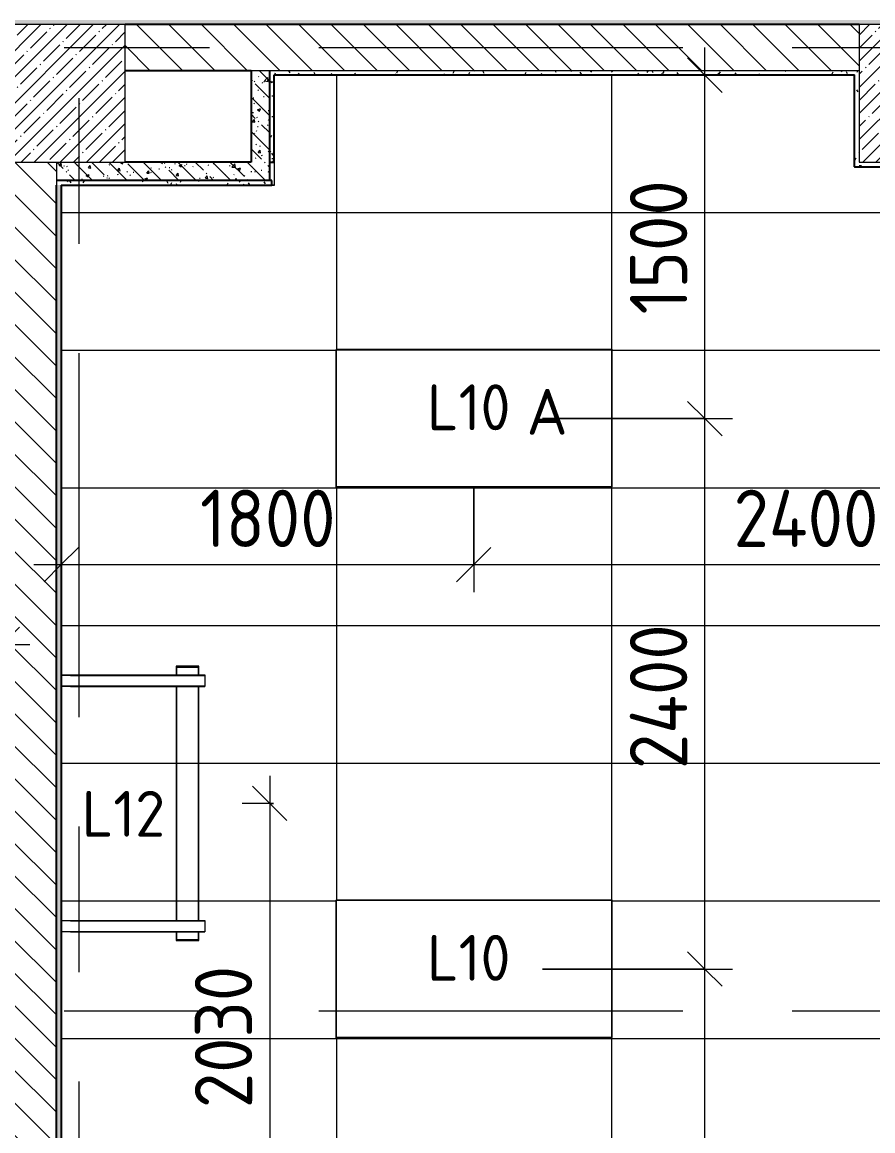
# Model space of a CAD drawing. Header units: millimetres. Extents: x -5524 to 188159, y -8553 to 29000.
# Drawn here: x 29361 to 33070, y 3077 to 7910 of the extents above; entities that cross this region are included whole.
import ezdxf

# ---------------------------------------------------------------- set-up
doc = ezdxf.new("R2010")
doc.units = ezdxf.units.MM
doc.linetypes.add('Осевая', pattern=[3175, 635, -476.25, 1587.5, -476.25])
for name, color, linetype, lineweight in [('A-ANNO-DIMS', 7, 'Continuous', 9), ('A-ANNO-DIMS-100', 7, 'Continuous', 9), ('A-CLNG-PATT', 7, 'Continuous', 9), ('A-WALL', 7, 'Continuous', 9), ('E-LITE-EQPM-IDEN', 7, 'Continuous', 9), ('I-WALL', 7, 'Continuous', 9), ('S-COLS', 7, 'Continuous', 9), ('Оси-2', 7, 'Осевая', 9)]:
    doc.layers.add(name, color=color, linetype=linetype, lineweight=lineweight)
for name, color, linetype, lineweight, true_color in [('A-ANNO-NOTE', 1, 'Continuous', 9, 0xff0000), ('A-CLNG-1', 7, 'Continuous', 9, 0xc0c0c0), ('A-WALL-1', 254, 'Continuous', 25, 0xbebebe), ('A-WALL-6', 7, 'Continuous', 25, 0x3c3c3c), ('A-WALL-FNSH-4', 7, 'Continuous', 13, 0x3c3c3c), ('E-LITE-EQPM-1', 1, 'Continuous', 9, 0xff0000), ('G-ANNO-TEXT-1', 1, 'Continuous', 9, 0xff0000)]:
    doc.layers.add(name, color=color, linetype=linetype, lineweight=lineweight, true_color=true_color)
doc.styles.add('GOST Common', font='GOST_Common.ttf', dxfattribs={"height": 200})
doc.styles.add('ISOCPEUR', font='isocpeur.ttf', dxfattribs={"width": 0.9, "height": 250})
doc.styles.add('ISOCPEUR_1', font='isocpeur.ttf', dxfattribs={"height": 200})
doc.styles.add('ISOCPEUR_2', font='isocpeur.ttf', dxfattribs={"width": 0.9, "height": 200})
doc.dimstyles.new('ISO-2_0_0_9К_Средний_округл2', dxfattribs={"dimscale": 304.8, "dimtxt": 199.196235, "dimasz": 0.492126, "dimexe": 0.393701, "dimexo": 0, "dimgap": 0, "dimtad": 1, "dimdec": 0, "dimrnd": 10, "dimzin": 0, "dimdsep": 46, "dimtxsty": 'ISOCPEUR_2', "dimblk1": 'OBLIQUE', "dimblk2": 'OBLIQUE', "dimsah": 1, "dimcen": 0.09, "dimdle": 0.393701, "dimazin": 0, "dimtfac": 1, "dimtdec": 4, "dimtix": 1, "dimtmove": 0, "dimatfit": 3, "dimfxl": 1, "dimtvp": 1, "dimtolj": 1, "dimtzin": 0, "dimarcsym": 2})
doc.dimstyles.new('ISO-2_5_0_9К_БОЛЬШОЙ', dxfattribs={"dimscale": 304.8, "dimtxt": 248.995294, "dimasz": 0.492126, "dimexe": 0.393701, "dimexo": 0.984252, "dimgap": 0, "dimtad": 1, "dimdec": 0, "dimrnd": 10, "dimzin": 0, "dimdsep": 46, "dimtxsty": 'ISOCPEUR', "dimblk1": 'OBLIQUE', "dimblk2": 'OBLIQUE', "dimsah": 1, "dimcen": 0.09, "dimdle": 0.393701, "dimazin": 0, "dimtfac": 1, "dimtdec": 4, "dimtix": 1, "dimtmove": 0, "dimatfit": 3, "dimfxl": 1, "dimtvp": 1, "dimtolj": 1, "dimtzin": 0, "dimarcsym": 2})
doc.dimstyles.new('ISO-2_5_0_9К_БОЛЬШОЙ_1', dxfattribs={"dimscale": 304.8, "dimtxt": 248.995294, "dimasz": 0.492126, "dimexe": 0.393701, "dimexo": 0.984252, "dimgap": 0, "dimtad": 1, "dimdec": 0, "dimrnd": 10, "dimzin": 0, "dimdsep": 46, "dimtxsty": 'ISOCPEUR', "dimblk1": 'OBLIQUE', "dimblk2": 'OBLIQUE', "dimsah": 1, "dimcen": 0.09, "dimdle": 0.393701, "dimazin": 0, "dimtfac": 1, "dimtdec": 4, "dimtix": 1, "dimtmove": 2, "dimatfit": 3, "dimfxl": 1, "dimtvp": 1, "dimtolj": 1, "dimtzin": 0, "dimarcsym": 2})
pattern_1 = [(135, (0, 0), (-70.71068, -70.71068), [])]
pattern_2 = [(135, (0, 0), (-75.43415, -75.43415), [106.68, -17.78, 3.556, -17.78]), (135, (0, 75.39), (-75.43415, -75.43415), []), (50, (0, 0), (127.5292, -11.15758), [13.335, -146.685]), (355, (0, 0), (-24.66966, 133.74), [10.668, -117.348]), (100.451, (10.63, -0.93), (102.85973, 122.5818), [11.333, -124.663]), (46.184, (0, 35.56), (189.75516, -29.4304), [20.002, -220.027]), (96.636, (15.81, 33.1), (166.1822, 173.1996), [17, -186.995]), (351.184, (0, 35.56), (166.1839, 173.1976), [16.002, -176.022]), (21, (17.78, 26.67), (106.13027, -71.58603), [13.335, -146.685]), (326, (17.78, 26.67), (43.2619, 128.93175), [10.668, -117.348]), (71.451, (26.62, 20.7), (149.39198, 57.34505), [11.333, -124.663]), (37.5, (0, 0), (2.16223, 59.18836), [3.353, -112.573, 3.353, -115.773, -117.792]), (37.5, (0, 0), (2.16223, 59.18836), [-235.052, 3.353, -114.44]), (7.5, (0, 0), (46.77386, 70.12615), [3.353, -64.567, 3.353, -109.906, -44.894]), (7.5, (0, 0), (46.77386, 70.12615), [-181.178, 3.353, -41.542]), (327.5, (-39.65, 0), (94.91367, -4.01009), [3.353, -41.097, 3.353, -135.331, -184.023]), (327.5, (-39.65, 0), (94.91367, -4.01009), [-183.134, 3.353, -180.67]), (317.5, (-57.43, 0), (103.69057, 17.79882), [3.353, -54.432, 3.353, -88.748, -130.683]), (317.5, (-57.43, 0), (103.69057, 17.79882), [-149.885, 3.353, -127.33])]
pattern_3 = [(0, (0, 0), (121.92, 30.48), [10.058, -81.382, 10.058, -81.382, -487.68]), (0, (0, 0), (121.92, 30.48), [-182.88, 10.058, -172.822, 10.058, -81.382, -213.36]), (0, (0, 0), (121.92, 30.48), [-457.2, 10.058, -50.902, 10.058, -142.342]), (120, (45.72, 15.24), (-87.356454, 90.345817), [10.058, -81.382, 10.058, -81.382, -487.68]), (120, (45.72, 15.24), (-87.356454, 90.345817), [-182.88, 10.058, -172.822, 10.058, -81.382, -213.36]), (120, (45.72, 15.24), (-87.356454, 90.345817), [-457.2, 10.058, -50.902, 10.058, -142.342]), (240, (60.96, 76.2), (-34.563546, -120.825817), [10.058, -81.382, 10.058, -81.382, -487.68]), (240, (60.96, 76.2), (-34.563546, -120.825817), [-182.88, 10.058, -172.822, 10.058, -81.382, -213.36]), (240, (60.96, 76.2), (-34.563546, -120.825817), [-457.2, 10.058, -50.902, 10.058, -142.342])]

# ---------------------------------------------------------------- blocks, each defined once
blk = doc.blocks.new('BSC_Колонна _Прямоугольная - 600х600-23286269-План расстановки осветительного оборудования 3 этажа в осях 1-12')
at = {"layer": 'S-COLS'}
h = blk.add_hatch(dxfattribs=at)
h.set_pattern_fill('FP_1', color=256, style=0, pattern_type=2)
h.set_pattern_definition([(45, (-29509.74, -7600), (-57.02463, 57.02463), []), (45, (-29452.72, -7600), (-57.02463, 57.02463), [100.806, -20.161, 3.353, -16.808])])
h.paths.add_polyline_path([(-300, -300), (300, -300), (300, 300), (-300, 300), (-300, -60.7)])
for p, q in [((300, 300), (-300, 300)), ((-300, 300), (-300, -300)), ((300, -300), (300, 300)), ((-300, -300), (300, -300))]:
    blk.add_line(p, q, dxfattribs=at)
blk = doc.blocks.new('BSC_Колонна _Прямоугольная - 600х600-V6-План расстановки осветительного оборудования 3 этажа в осях 1-12')
at = {"layer": 'S-COLS'}
h = blk.add_hatch(dxfattribs=at)
h.set_pattern_fill('FP_10', color=256, style=0, pattern_type=2)
h.set_pattern_definition([(45, (-33310, -7600), (-57.02463, 57.02463), []), (45, (-33252.975, -7600), (-57.02463, 57.02463), [100.806, -20.161, 3.353, -16.808])])
h.paths.add_polyline_path([(-300, -300), (300, -300), (300, 300), (-300, 300)])
for p, q in [((300, 300), (-300, 300)), ((-300, 300), (-300, -300)), ((300, -300), (300, 300)), ((-300, -300), (300, -300))]:
    blk.add_line(p, q, dxfattribs=at)
blk = doc.blocks.new('E220 IP40 _школа доски 1195-100 IP40 аналог 1-36_ - V1-E0-00270-60000-4001839 _ V2-A0-PR00-00_2_0017_25 _Призма стандарт_-V47-План расстановки осветительного оборудования 3 этажа в осях 1-12')
at = {"layer": 'E-LITE-EQPM-1'}
for p, q in [((30131.7, 5102), (30031.7, 5102)), ((30031.7, 5102), (30031.7, 5064.5)), ((30129.7, 5099), (30033.7, 5099)), ((30033.7, 5099), (30033.7, 5064.5)), ((30033.7, 5064.5), (30033.7, 5099)), ((30033.7, 5099), (30129.7, 5099)), ((30129.7, 5064.5), (30129.7, 5099)), ((30129.7, 5099), (30129.7, 5064.5)), ((30131.7, 5064.5), (30131.7, 5102)), ((29531.7, 5064.5), (29531.7, 5014.5)), ((29531.7, 5064.5), (29571.7, 5064.5)), ((29533.7, 5016.5), (29533.7, 5062.5)), ((29571.7, 5062.5), (29533.7, 5062.5)), ((29571.7, 5064.5), (30156.7, 5064.5)), ((29571.7, 5062.5), (29571.7, 5064.5)), ((29571.7, 5062.5), (30156.7, 5062.5)), ((30156.7, 5064.5), (30156.7, 5062.5)), ((30156.7, 5062.5), (30156.7, 5016.5)), ((29571.7, 5014.5), (29531.7, 5014.5)), ((29533.7, 5016.5), (29571.7, 5016.5)), ((29571.7, 5016.5), (30156.7, 5016.5)), ((29571.7, 5014.5), (29571.7, 5016.5)), ((29571.7, 5014.5), (30156.7, 5014.5)), ((30031.7, 5014.5), (30031.7, 3994.5)), ((30033.7, 5014.5), (30033.7, 3994.5)), ((30033.7, 3994.5), (30033.7, 5014.5)), ((30129.7, 3994.5), (30129.7, 5014.5)), ((30129.7, 5014.5), (30129.7, 3994.5)), ((30131.7, 3994.5), (30131.7, 5014.5)), ((30156.7, 5016.5), (30156.7, 5014.5)), ((29531.7, 3994.5), (29531.7, 3944.5)), ((29531.7, 3994.5), (29571.7, 3994.5)), ((29533.7, 3946.5), (29533.7, 3992.5)), ((29571.7, 3992.5), (29533.7, 3992.5)), ((29571.7, 3994.5), (30156.7, 3994.5)), ((29571.7, 3992.5), (29571.7, 3994.5)), ((29571.7, 3992.5), (30156.7, 3992.5)), ((30156.7, 3994.5), (30156.7, 3992.5)), ((30156.7, 3992.5), (30156.7, 3946.5)), ((29571.7, 3944.5), (29531.7, 3944.5)), ((29533.7, 3946.5), (29571.7, 3946.5)), ((29571.7, 3946.5), (30156.7, 3946.5)), ((29571.7, 3944.5), (29571.7, 3946.5)), ((29571.7, 3944.5), (30156.7, 3944.5)), ((30031.7, 3944.5), (30031.7, 3907)), ((30033.7, 3944.5), (30033.7, 3910)), ((30033.7, 3910), (30033.7, 3944.5)), ((30129.7, 3910), (30129.7, 3944.5)), ((30129.7, 3944.5), (30129.7, 3910)), ((30131.7, 3907), (30131.7, 3944.5)), ((30156.7, 3946.5), (30156.7, 3944.5)), ((30031.7, 3907), (30131.7, 3907)), ((30033.7, 3910), (30129.7, 3910)), ((30129.7, 3910), (30033.7, 3910))]:
    blk.add_line(p, q, dxfattribs=at)
blk = doc.blocks.new('DIMBLOCK26-План расстановки осветительного оборудования 3 этажа в осях 1-12')
at = {"layer": 'A-ANNO-DIMS-100'}
for p, q in [((30440.4, 4624.5), (30440.4, 2479.5)), ((30456.7, 4504.5), (30320.4, 4504.5)), ((30440.4, 4504.5), (30456.7, 4504.5)), ((30456.7, 2479.5), (30320.4, 2479.5)), ((30440.4, 2479.5), (30456.7, 2479.5))]:
    blk.add_line(p, q, dxfattribs=at)
at = {"layer": 'A-ANNO-DIMS-100', "lineweight": 20}
for p, q in [((30440.4, 4504.5), (30365.4, 4579.5)), ((30440.4, 4504.5), (30515.4, 4429.5)), ((30440.4, 2479.5), (30365.4, 2554.5)), ((30440.4, 2479.5), (30515.4, 2404.5))]:
    blk.add_line(p, q, dxfattribs=at)
at = {"layer": 'A-ANNO-DIMS-100', "color": 0, "insert": (30113.8, 3176), "char_height": 250, "width": 758.478, "attachment_point": 1, "rotation": 90, "line_spacing_factor": 1.149209, "style": 'ISOCPEUR'}
blk.add_mtext('2030', dxfattribs=at)
blk = doc.blocks.new('_Oblique')
at = {"color": 0, "linetype": 'ByBlock', "lineweight": -2}
blk.add_line((-0.5, -0.5), (0.5, 0.5), dxfattribs=at)
blk = doc.blocks.new('DIMBLOCK75-План расстановки осветительного оборудования 3 этажа в осях 1-12')
at = {"layer": 'A-ANNO-DIMS-100'}
for p, q in [((28370.8, 5897.9), (28370.8, 5077.7)), ((28370.8, 5197.7), (28370.8, 5897.9)), ((29274.7, 5303.8), (29274.7, 5077.7)), ((29274.7, 5197.7), (29274.7, 5303.8)), ((28370.8, 5197.7), (29394.7, 5197.7))]:
    blk.add_line(p, q, dxfattribs=at)
at = {"layer": 'A-ANNO-DIMS-100', "lineweight": 20}
for p, q in [((28370.8, 5197.7), (28445.8, 5272.7)), ((29274.7, 5197.7), (29349.7, 5272.7)), ((28370.8, 5197.7), (28295.8, 5122.7)), ((29274.7, 5197.7), (29199.7, 5122.7))]:
    blk.add_line(p, q, dxfattribs=at)
at = {"layer": 'A-ANNO-DIMS-100', "color": 0, "insert": (28633.1, 5459), "char_height": 200, "width": 455.087, "attachment_point": 1, "line_spacing_factor": 1.149209, "style": 'ISOCPEUR_2'}
blk.add_mtext('900', dxfattribs=at)
blk = doc.blocks.new('DIMBLOCK80-План расстановки осветительного оборудования 3 этажа в осях 1-12')
at = {"layer": 'A-ANNO-DIMS-100'}
for p, q in [((31330, 5882), (31330, 5425.2)), ((31330, 5545.2), (31330, 5882)), ((29531.7, 5351.2), (29531.7, 5665.2)), ((29411.7, 5545.2), (31330, 5545.2)), ((29531.7, 5545.2), (29531.7, 5351.2))]:
    blk.add_line(p, q, dxfattribs=at)
at = {"layer": 'A-ANNO-DIMS-100', "lineweight": 20}
for p, q in [((29531.7, 5545.2), (29606.7, 5620.2)), ((31330, 5545.2), (31405, 5620.2)), ((29531.7, 5545.2), (29456.7, 5470.2)), ((31330, 5545.2), (31255, 5470.2))]:
    blk.add_line(p, q, dxfattribs=at)
at = {"layer": 'A-ANNO-DIMS-100', "color": 0, "insert": (30136.4, 5871.8), "char_height": 250, "width": 706.764, "attachment_point": 1, "line_spacing_factor": 1.149209, "style": 'ISOCPEUR'}
blk.add_mtext('1800', dxfattribs=at)
blk = doc.blocks.new('DIMBLOCK81-План расстановки осветительного оборудования 3 этажа в осях 1-12')
at = {"layer": 'A-ANNO-DIMS-100'}
for p, q in [((31330, 5882), (31330, 5425.2)), ((31330, 5545.2), (31330, 5882)), ((33730, 5882), (33730, 5425.2)), ((33730, 5545.2), (33730, 5882)), ((31330, 5545.2), (33730, 5545.2))]:
    blk.add_line(p, q, dxfattribs=at)
at = {"layer": 'A-ANNO-DIMS-100', "lineweight": 20}
for p, q in [((31330, 5545.2), (31405, 5620.2)), ((33730, 5545.2), (33805, 5620.2)), ((31330, 5545.2), (31255, 5470.2)), ((33730, 5545.2), (33655, 5470.2))]:
    blk.add_line(p, q, dxfattribs=at)
at = {"layer": 'A-ANNO-DIMS-100', "color": 0, "insert": (32463, 5871.8), "char_height": 250, "width": 787.208, "attachment_point": 1, "line_spacing_factor": 1.149209, "style": 'ISOCPEUR'}
blk.add_mtext('2400', dxfattribs=at)
blk = doc.blocks.new('DIMBLOCK85-План расстановки осветительного оборудования 3 этажа в осях 1-12')
at = {"layer": 'A-ANNO-DIMS-100', "lineweight": 20}
for p, q in [((32337.5, 3782), (32262.5, 3857)), ((32337.5, 3782), (32412.5, 3707)), ((32337.5, 1382), (32262.5, 1457)), ((32337.5, 1382), (32412.5, 1307))]:
    blk.add_line(p, q, dxfattribs=at)
at = {"layer": 'A-ANNO-DIMS-100'}
for p, q in [((31630, 3782), (32457.5, 3782)), ((32337.5, 3782), (31630, 3782)), ((32337.5, 1382), (32337.5, 3782)), ((31630, 1382), (32457.5, 1382)), ((32337.5, 1382), (31630, 1382))]:
    blk.add_line(p, q, dxfattribs=at)
at = {"layer": 'A-ANNO-DIMS-100', "color": 0, "insert": (32010.9, 2254), "char_height": 250, "width": 787.208, "attachment_point": 1, "rotation": 90, "line_spacing_factor": 1.149209, "style": 'ISOCPEUR'}
blk.add_mtext('2400', dxfattribs=at)
blk = doc.blocks.new('DIMBLOCK86-План расстановки осветительного оборудования 3 этажа в осях 1-12')
at = {"layer": 'A-ANNO-DIMS-100', "lineweight": 20}
for p, q in [((32337.5, 6182), (32262.5, 6257)), ((32337.5, 6182), (32412.5, 6107)), ((32337.5, 3782), (32262.5, 3857)), ((32337.5, 3782), (32412.5, 3707))]:
    blk.add_line(p, q, dxfattribs=at)
at = {"layer": 'A-ANNO-DIMS-100'}
for p, q in [((31630, 6182), (32457.5, 6182)), ((32337.5, 6182), (31630, 6182)), ((32337.5, 3782), (32337.5, 6182)), ((31630, 3782), (32457.5, 3782)), ((32337.5, 3782), (31630, 3782))]:
    blk.add_line(p, q, dxfattribs=at)
at = {"layer": 'A-ANNO-DIMS-100', "color": 0, "insert": (32010.9, 4654), "char_height": 250, "width": 787.208, "attachment_point": 1, "rotation": 90, "line_spacing_factor": 1.149209, "style": 'ISOCPEUR'}
blk.add_mtext('2400', dxfattribs=at)
blk = doc.blocks.new('DIMBLOCK87-План расстановки осветительного оборудования 3 этажа в осях 1-12')
at = {"layer": 'A-ANNO-DIMS-100'}
for p, q in [((32337.5, 6182), (32337.5, 7799)), ((32531.4, 7679), (32217.5, 7679)), ((32337.5, 7679), (32531.4, 7679)), ((31630, 6182), (32457.5, 6182)), ((32337.5, 6182), (31630, 6182))]:
    blk.add_line(p, q, dxfattribs=at)
at = {"layer": 'A-ANNO-DIMS-100', "lineweight": 20}
for p, q in [((32337.5, 7679), (32262.5, 7754)), ((32337.5, 7679), (32412.5, 7604)), ((32337.5, 6182), (32262.5, 6257)), ((32337.5, 6182), (32412.5, 6107))]:
    blk.add_line(p, q, dxfattribs=at)
at = {"layer": 'A-ANNO-DIMS-100', "color": 0, "insert": (32010.9, 6636), "char_height": 250, "width": 706.764, "attachment_point": 1, "rotation": 90, "line_spacing_factor": 1.149209, "style": 'ISOCPEUR'}
blk.add_mtext('1500', dxfattribs=at)

msp = doc.modelspace()

# ---------------------------------------------------------------- hatches: boundary and pattern name
at = {"layer": 'A-CLNG-PATT'}
h = msp.add_hatch(dxfattribs=at)
h.set_pattern_fill('FP_32', color=256, style=0, pattern_type=2)
h.set_pattern_definition([(180, (29531.7, 6479.5), (-7e-14, -600), []), (270, (29531.7, 6479.5), (1200, 7e-14), [])])
h.paths.add_polyline_path([(37969, 421), (38037.1, 421), (38037.1, 7049), (37189, 7049), (37189, 7679), (33631, 7679), (33631, 7279), (32989, 7279), (32989, 7679), (30460.7, 7679), (30460.7, 7199), (29531.7, 7199), (29531.7, 521), (37969, 520)])
h.paths.add_polyline_path([(35531.6, 1084.4), (35531.6, 1684.4), (36731.6, 1684.4), (36731.6, 1084.4), (35868.8, 1084.4)])
h.paths.add_polyline_path([(33189.6, 1084.4), (33131.6, 1084.4), (33131.6, 1684.4), (34331.6, 1684.4), (34331.6, 1084.4)])
h.paths.add_polyline_path([(31931.6, 1084.4), (30731.6, 1084.4), (30731.6, 1684.4), (31931.6, 1684.4)])
h.paths.add_polyline_path([(35868.8, 3484.4), (35531.6, 3484.4), (35531.6, 4084.4), (36731.6, 4084.4), (36731.6, 3484.4)])
h.paths.add_polyline_path([(34331.6, 3484.4), (33131.6, 3484.4), (33131.6, 4084.4), (34331.6, 4084.4)])
h.paths.add_polyline_path([(31931.6, 3484.4), (30731.6, 3484.4), (30731.6, 4084.4), (31931.6, 4084.4)])
h.paths.add_polyline_path([(35531.6, 5884.4), (35531.6, 6484.4), (36731.6, 6484.1), (36731.6, 5884.4), (35868.8, 5884.4)])
h.paths.add_polyline_path([(33189.6, 5884.4), (33131.6, 5884.4), (33131.6, 6484.4), (34331.6, 6484.4), (34331.6, 5884.4)])
h.paths.add_polyline_path([(30731.6, 5884.4), (30731.6, 6484.4), (31931.6, 6484.1), (31931.6, 5884.4)])
at = {"layer": 'I-WALL'}
h = msp.add_hatch(dxfattribs=at)
h.set_pattern_fill('FP_30', color=256, style=0, pattern_type=2)
h.set_pattern_definition(pattern_3)
h.paths.add_polyline_path([(38037.1, 7900), (38037.1, 7920), (1250, 7920), (1250, 7900), (37990, 7900)])
h = msp.add_hatch(dxfattribs=at)
h.set_pattern_fill('FP_7', color=256, style=0, pattern_type=2)
h.set_pattern_definition(pattern_1)
h.paths.add_polyline_path([(37878.2, 7700), (37990, 7700), (37990, 7900), (33610, 7900), (33610, 7700), (37290, 7700)])
h.paths.add_polyline_path([(33010, 7700), (33010, 7900), (29809.7, 7900), (29809.7, 7700), (32990, 7700)])
h = msp.add_hatch(dxfattribs=at)
h.set_pattern_fill('FP_14', color=256, style=0, pattern_type=2)
h.set_pattern_definition(pattern_2)
h.paths.add_polyline_path([(30439.7, 7300), (30439.7, 7700), (30359.7, 7700), (30359.7, 7300)])
h = msp.add_hatch(dxfattribs=at)
h.set_pattern_fill('FP_30', color=256, style=0, pattern_type=2)
h.set_pattern_definition(pattern_3)
h.paths.add_polyline_path([(30439.7, 7300), (30459.7, 7300), (30459.7, 7700), (30439.7, 7700), (30439.7, 7539.3)])
h = msp.add_hatch(dxfattribs=at)
h.set_pattern_fill('FP_30', color=256, style=0, pattern_type=2)
h.set_pattern_definition(pattern_3)
h.paths.add_polyline_path([(32989, 7680), (32990, 7680), (32990, 7700), (30459.7, 7700), (30460.7, 7680), (31850, 7680)])
h = msp.add_hatch(dxfattribs=at)
h.set_pattern_fill('FP_30', color=256, style=0, pattern_type=2)
h.set_pattern_definition(pattern_3)
h.paths.add_polyline_path([(33010, 7300), (33010, 7700), (32990, 7700), (32990, 7300)])
h = msp.add_hatch(dxfattribs=at)
h.set_pattern_fill('FP_7', color=256, style=0, pattern_type=2)
h.set_pattern_definition(pattern_1)
h.paths.add_polyline_path([(29344, 500), (29510.7, 500), (29510.7, 7300), (29310.7, 7300), (29310.7, 500)])
h = msp.add_hatch(dxfattribs=at)
h.set_pattern_fill('FP_14', color=256, style=0, pattern_type=2)
h.set_pattern_definition(pattern_2)
h.paths.add_polyline_path([(29510.7, 7220), (30439.7, 7220), (30439.7, 7300), (29510.7, 7300)])
h = msp.add_hatch(dxfattribs=at)
h.set_pattern_fill('FP_30', color=256, style=0, pattern_type=2)
h.set_pattern_definition(pattern_3)
h.paths.add_polyline_path([(33610, 7280), (33610, 7300), (32990, 7300), (32990, 7280), (33189.6, 7280)])
h = msp.add_hatch(dxfattribs=at)
h.set_pattern_fill('FP_30', color=256, style=0, pattern_type=2)
h.set_pattern_definition(pattern_3)
h.paths.add_polyline_path([(30449.7, 7200), (30449.7, 7220), (29510.7, 7220), (29510.7, 7200), (29840.6, 7200)])
h = msp.add_hatch(dxfattribs=at)
h.set_pattern_fill('FP_30', color=256, style=0, pattern_type=2)
h.set_pattern_definition(pattern_3)
h.paths.add_polyline_path([(29530.7, 500), (29530.7, 7200), (29510.7, 7200), (29510.7, 500), (29517.4, 500)])

# ---------------------------------------------------------------- linework, layer by layer
at = {"layer": 'A-ANNO-NOTE'}
for p, q in [((30730, 5882), (30730, 6482)), ((30730, 6482), (31930, 6482)), ((31930, 6482), (31930, 5882)), ((31930, 5882), (30730, 5882)), ((30730, 3482), (30730, 4082)), ((30730, 4082), (31930, 4082)), ((31930, 4082), (31930, 3482)), ((31930, 3482), (30730, 3482))]:
    msp.add_line(p, q, dxfattribs=at)
at = {"layer": 'A-CLNG-1'}
for p, q in [((30731.6, 5884.4), (30731.6, 6484.4)), ((30731.6, 6484.4), (31931.6, 6484.4)), ((31931.6, 6484.4), (31931.6, 5884.4)), ((31931.6, 5884.4), (30731.6, 5884.4)), ((30731.6, 3484.4), (30731.6, 4084.4)), ((30731.6, 4084.4), (31931.6, 4084.4)), ((31931.6, 4084.4), (31931.6, 3484.4)), ((31931.6, 3484.4), (30731.6, 3484.4))]:
    msp.add_line(p, q, dxfattribs=at)
at = {"layer": 'A-WALL'}
for p, q in [((30359.7, 7700), (33010, 7700)), ((29510.7, 7300), (29510.7, 7200))]:
    msp.add_line(p, q, dxfattribs=at)
at = {"layer": 'A-WALL-1'}
for p, q in [((33010, 7900), (29809.7, 7900)), ((29809.7, 7700), (30359.7, 7700)), ((30359.7, 7700), (30359.7, 7300)), ((30439.7, 7700), (30439.7, 7220)), ((30459.7, 7300), (30459.7, 7680)), ((30459.7, 7680), (32990, 7680)), ((30359.7, 7300), (29809.7, 7300)), ((30439.7, 7300), (30459.7, 7300)), ((32990, 7280), (33630, 7280)), ((30449.7, 7220), (29510.7, 7220)), ((30449.7, 7200), (30449.7, 7220)), ((29510.7, 500), (29510.7, 7200)), ((29530.7, 7200), (30449.7, 7200)), ((29530.7, 7199), (29530.7, 7200))]:
    msp.add_line(p, q, dxfattribs=at)
at = {"layer": 'A-WALL-6'}
for p, q in [((32990, 7280), (32990, 7680)), ((29530.7, 7199), (29530.7, 520))]:
    msp.add_line(p, q, dxfattribs=at)
at = {"layer": 'A-WALL-FNSH-4'}
for p, q in [((30460.7, 7199), (30460.7, 7679)), ((30460.7, 7679), (32989, 7679)), ((32989, 7679), (32989, 7279)), ((30459.7, 7300), (30459.7, 7200)), ((32989, 7279), (33631, 7279)), ((29531.7, 7199), (30460.7, 7199)), ((29531.7, 521), (29531.7, 7199)), ((30459.7, 7200), (30449.7, 7200))]:
    msp.add_line(p, q, dxfattribs=at)
at = {"layer": 'Оси-2'}
for p, q in [((29610, 593.7), (29610, 24898.1)), ((-2206.6, 7800), (36260, 7800)), ((-2206.6, 3600), (36260, 3600))]:
    msp.add_line(p, q, dxfattribs=at)

# ---------------------------------------------------------------- block references
at = {"layer": 'E-LITE-EQPM-1'}
msp.add_blockref('E220 IP40 _школа доски 1195-100 IP40 аналог 1-36_ - V1-E0-00270-60000-4001839 _ V2-A0-PR00-00_2_0017_25 _Призма стандарт_-V47-План расстановки осветительного оборудования 3 этажа в осях 1-12', (0, 0), dxfattribs=at)
at = {"layer": 'S-COLS'}
for name, p in [('BSC_Колонна _Прямоугольная - 600х600-23286269-План расстановки осветительного оборудования 3 этажа в осях 1-12', (29509.7, 7600)), ('BSC_Колонна _Прямоугольная - 600х600-V6-План расстановки осветительного оборудования 3 этажа в осях 1-12', (33310, 7600))]:
    msp.add_blockref(name, p, dxfattribs=at)

# ---------------------------------------------------------------- texts
at = {"layer": 'E-LITE-EQPM-IDEN', "char_height": 200, "width": 472.996, "attachment_point": 1, "style": 'GOST Common'}
for s, insert in [('L10', (31126.6, 6331.2)), ('L12', (29620.9, 4559)), ('L10', (31126.6, 3931.2))]:
    msp.add_mtext(s, dxfattribs=dict(at, insert=insert))
at = {"layer": 'G-ANNO-TEXT-1', "insert": (31560, 6311.7), "char_height": 200, "width": 224.472, "attachment_point": 1, "style": 'ISOCPEUR_1'}
msp.add_mtext('\\fISOCPEUR|b0|i0|c204|p34|;А', dxfattribs=at)

# ---------------------------------------------------------------- dimensions: what is measured, and where the dimension line sits
at = {"layer": 'A-ANNO-DIMS'}
for base, p1, p2, override, picture, middle in [((32337.5, 7679), (31330, 6182), (32231.4, 7679), {"dimpost": '<>', "dimfxl": 1747.437483}, 'DIMBLOCK87-План расстановки осветительного оборудования 3 этажа в осях 1-12', (32212.5, 6930.5)), ((32337.5, 6182), (31330, 3782), (31330, 6182), {"dimpost": '<>', "dimfxl": 2400}, 'DIMBLOCK86-План расстановки осветительного оборудования 3 этажа в осях 1-12', (32212.5, 4982)), ((30440.4, 2479.5), (30156.7, 4504.5), (30156.7, 2479.5), {"dimpost": '<>', "dimfxl": 2025}, 'DIMBLOCK26-План расстановки осветительного оборудования 3 этажа в осях 1-12', (30315.4, 3492)), ((32337.5, 3782), (31330, 1382), (31330, 3782), {"dimpost": '<>', "dimfxl": 2400}, 'DIMBLOCK85-План расстановки осветительного оборудования 3 этажа в осях 1-12', (32212.5, 2582))]:
    dim = msp.add_linear_dim(base=base, p1=p1, p2=p2, angle=90, dimstyle='ISO-2_5_0_9К_БОЛЬШОЙ', override=override, dxfattribs=at)
    dim.commit()
    dim.dimension.update_dxf_attribs({"geometry": picture, "text_midpoint": middle})
for base, p1, p2, dimstyle, override, picture, middle in [((31330, 5545.2), (29531.7, 5651.2), (31330, 6182), 'ISO-2_5_0_9К_БОЛЬШОЙ', {"dimpost": '<>', "dimfxl": 1874.976647}, 'DIMBLOCK80-План расстановки осветительного оборудования 3 этажа в осях 1-12', (30430.9, 5670.2)), ((29274.7, 5197.7), (28370.8, 5897.9), (29274.7, 5303.8), 'ISO-2_0_0_9К_Средний_округл2', {"dimpost": '<>', "dimfxl": 1081.661265}, 'DIMBLOCK75-План расстановки осветительного оборудования 3 этажа в осях 1-12', (28822.8, 5297.7))]:
    dim = msp.add_linear_dim(base=base, p1=p1, p2=p2, dimstyle=dimstyle, override=override, dxfattribs=at)
    dim.commit()
    dim.dimension.update_dxf_attribs({"geometry": picture, "text_midpoint": middle})
dim = msp.add_linear_dim(base=(33730, 5545.2), p1=(31330, 6182), p2=(33730, 6182), dimstyle='ISO-2_5_0_9К_БОЛЬШОЙ_1', override={"dimpost": '<>', "dimfxl": 2400}, dxfattribs=at)
dim.commit()
dim.dimension.update_dxf_attribs({"geometry": 'DIMBLOCK81-План расстановки осветительного оборудования 3 этажа в осях 1-12', "text_midpoint": (32856.7, 5705.1), "dimtype": 160})

doc.saveas('drawing.dxf')
